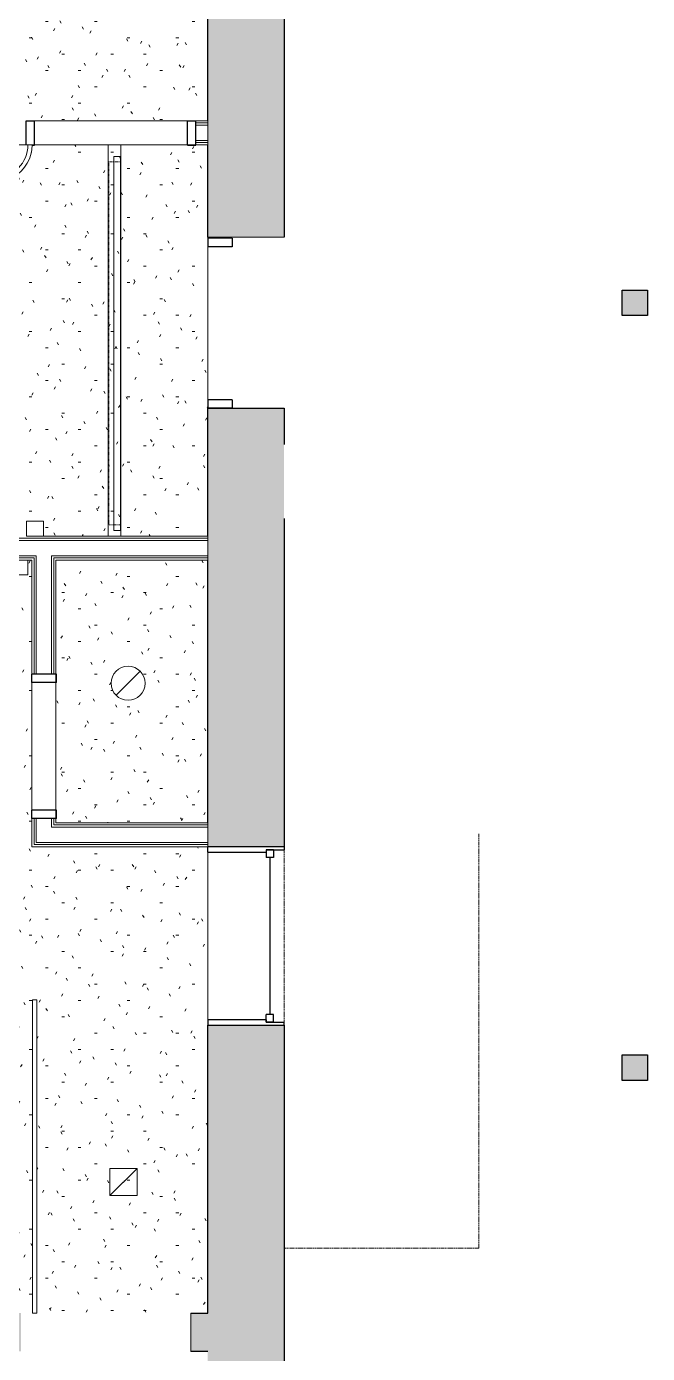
# Model space of a CAD drawing. Header units: inches. Extents: x -1041 to 1507, y -3558 to 870.
# Drawn here: x -814.7 to -668.5, y -793.4 to -481.2 of the extents above; entities that cross this region are included whole.
import ezdxf

# ---------------------------------------------------------------- set-up
doc = ezdxf.new("R2010")
doc.units = ezdxf.units.IN
doc.header["$MEASUREMENT"] = 0
doc.linetypes.add('Dash', pattern=[0.25, 0.125, -0.125])
doc.linetypes.add('Overhead 1_16_', pattern=[0.101562, 0.0625, -0.039062])
for name, color, linetype, lineweight in [('A-CLNG', 13, 'Continuous', 18), ('A-CLNG-PATT', 13, 'Continuous', 18), ('A-COLS', 52, 'Continuous', 18), ('A-DOOR', 31, 'Continuous', 18), ('A-DOOR-FRAM', 31, 'Continuous', 30), ('A-GLAZ', 151, 'Continuous', 18), ('A-GLAZ-CURT', 52, 'Continuous', 9), ('A-WALL', 113, 'Continuous', 18), ('A-WALL-PATT', 111, 'Continuous', 18), ('E-LITE-EQPM', 33, 'Continuous', 9), ('E-LITE-EQPM-HDLN', 30, 'Dash', 9), ('I-WALL', 2, 'Continuous', 18), ('S-STRS-MBND', 31, 'Continuous', 18)]:
    doc.layers.add(name, color=color, linetype=linetype, lineweight=lineweight)
pattern_1 = [(0, (0, 0), (15.36, 3.84), [0.634, -10.886, 0.634, -10.886, -61.44]), (0, (0, 0), (15.36, 3.84), [-23.04, 0.634, -22.406, 0.634, -10.886, -26.88]), (0, (0, 0), (15.36, 3.84), [-57.6, 0.634, -7.046, 0.634, -18.566]), (120, (5.76, 1.92), (-11.005538, 11.38215), [0.634, -10.886, 0.634, -10.886, -61.44]), (120, (5.76, 1.92), (-11.005538, 11.38215), [-23.04, 0.634, -22.406, 0.634, -10.886, -26.88]), (120, (5.76, 1.92), (-11.005538, 11.38215), [-57.6, 0.634, -7.046, 0.634, -18.566]), (240, (7.68, 9.6), (-4.354462, -15.22215), [0.634, -10.886, 0.634, -10.886, -61.44]), (240, (7.68, 9.6), (-4.354462, -15.22215), [-23.04, 0.634, -22.406, 0.634, -10.886, -26.88]), (240, (7.68, 9.6), (-4.354462, -15.22215), [-57.6, 0.634, -7.046, 0.634, -18.566])]

# ---------------------------------------------------------------- blocks, each defined once
blk = doc.blocks.new('Double Hung - balcony windows 3_ 6_-6827319-1st Floor RCP')
at = {"layer": 'A-GLAZ', "color": 8, "lineweight": 30}
for p, q in [((-21, 9), (-20.25, 9)), ((-20.25, 4.75), (-20.25, 9)), ((-20.25, 6.5), (-20.25, 4.75)), ((-20.25, 6.5), (-18.5, 6.5)), ((-18.5, 6.5), (-18.5, 4.75)), ((18.5, 6.5), (18.5, 4.75)), ((20.25, 6.5), (18.5, 6.5)), ((20.25, 4.75), (20.25, 9)), ((21, 9), (20.25, 9)), ((20.25, 6.5), (20.25, 4.75)), ((-20.25, 4.75), (-18.5, 4.75)), ((-20.25, 4.75), (-19.75, 4.75)), ((-19.75, -9), (-19.75, 4.75)), ((-18.5, 5.625), (18.5, 5.625)), ((20.25, 4.75), (18.5, 4.75)), ((19.75, 4.75), (20.25, 4.75)), ((19.75, 4.75), (19.75, -9)), ((-19.75, -9), (-21, -9)), ((19.75, -9), (21, -9))]:
    blk.add_line(p, q, dxfattribs=at)
blk = doc.blocks.new('Single Flush - D1 3_ X 8_-8249534-1st Floor RCP')
at = {"layer": 'A-DOOR-FRAM'}
for p, q in [((-20, -2.81), (-20, 2.81)), ((-20, 2.81), (-18, 2.81)), ((-18, -2.94), (-18, 2.81)), ((18, -2.94), (18, 2.81)), ((18, 2.81), (20, 2.81)), ((20, -2.94), (20, 2.81)), ((-18.57, -2.94), (-18, -2.94)), ((18, -2.94), (20, -2.94))]:
    blk.add_line(p, q, dxfattribs=at)
blk = doc.blocks.new('Single Flush - D9 - 3_ X 7_3_-8257586-1st Floor RCP')
at = {"layer": 'A-DOOR-FRAM'}
for p, q in [((-20, -3.25), (-20, -9)), ((-20, -3.25), (-18, -3.25)), ((-18, -3.25), (-18, -9)), ((18.000004, -3.25), (18.000004, -9)), ((18.000004, -3.25), (20.000004, -3.25)), ((20.000004, -3.25), (20.000004, -9)), ((-20, -9), (-18, -9)), ((18.000004, -9), (20.000004, -9))]:
    blk.add_line(p, q, dxfattribs=at)
blk = doc.blocks.new('System Panel - Glazed-7062502-1st Floor RCP')
at = {"layer": 'A-GLAZ-CURT', "lineweight": 18}
for p, q in [((-36.87, 0.75), (-36.87, 1.75)), ((-36.87, 1.75), (36.87, 1.75)), ((36.87, 0.75), (-36.87, 0.75)), ((36.87, 1.75), (36.87, 0.75))]:
    blk.add_line(p, q, dxfattribs=at)
blk = doc.blocks.new('Single Flush - D2 2_6_ X 8_-8253025-1st Floor RCP')
at = {"layer": 'A-DOOR-FRAM'}
for p, q in [((-17, -2.9375), (-17, 2.8125)), ((-17, 2.8125), (-15, 2.8125)), ((-15, -2.9375), (-15, 2.8125)), ((15.000004, -2.9375), (15.000004, 2.8125)), ((15.000004, 2.8125), (17.000004, 2.8125)), ((17.000004, -2.9375), (17.000004, 2.8125)), ((-17, -2.9375), (-15, -2.9375)), ((15.000004, -2.9375), (17.000004, -2.9375))]:
    blk.add_line(p, q, dxfattribs=at)
blk = doc.blocks.new('Sconce Light - Uplight - LIGHT W ROOM NUMBER-7126174-1st Floor RCP')
at = {"layer": 'E-LITE-EQPM'}
blk.add_line((-8.71, 2.81), (8.71, 2.81), dxfattribs=at)
for radius, start in [(8.71, 360), (7.71, 0), (2.68, 0)]:
    blk.add_arc((0, 2.81), radius, start, 180, dxfattribs=at)
blk = doc.blocks.new('Lighting-Linear-Cove-Cooper-Ametrix-LC32-LED1 - Lighting-Linear-Cove-Cooper-Ametrix-LC32-LED 7_ 4_-7135394-1st Floor RCP')
at = {"layer": 'E-LITE-EQPM'}
for p, q in [((-44, -1.37), (-44, 0.16)), ((-44, 0.16), (44, 0.16)), ((44, 0.16), (44, -1.37)), ((44, -1.37), (-44, -1.37))]:
    blk.add_line(p, q, dxfattribs=at)
at = {"layer": 'E-LITE-EQPM-HDLN'}
for p, q in [((42.71, 1.37), (-42.71, 1.37)), ((-42.71, 1.37), (-42.71, -1.37)), ((42.71, -1.37), (42.71, 1.37))]:
    blk.add_line(p, q, dxfattribs=at)
blk = doc.blocks.new('Sconce Light - Sphere - CORRIDOR-7960177-1st Floor RCP')
at = {"layer": 'E-LITE-EQPM'}
for p, q in [((0, -2.8125), (-2, -2.8125)), ((-2, -2.8125), (-2, -6.3125)), ((2, -2.8125), (0, -2.8125)), ((2, -2.8125), (2, -6.3125)), ((-2, -6.3125), (0, -6.3125)), ((0, -6.3125), (2, -6.3125))]:
    blk.add_line(p, q, dxfattribs=at)
blk = doc.blocks.new('L-Recessed Square Downlight - 6_-V6-1st Floor RCP')
at = {"layer": 'E-LITE-EQPM'}
for p, q in [((-3.1875, -3.1875), (-3.1875, 3.1875)), ((-3.1875, 3.1875), (3.1875, 3.1875)), ((-3.1875, 3.1875), (3.1875, -3.1875)), ((3.1875, 3.1875), (3.1875, -3.1875)), ((3.1875, -3.1875), (-3.1875, -3.1875))]:
    blk.add_line(p, q, dxfattribs=at)
blk = doc.blocks.new('L-Recessed Circular - Downlight - 8_ -  BATHROOM-7346402-1st Floor RCP')
at = {"layer": 'E-LITE-EQPM'}
for q in [(-2.83, -2.83), (2.83, 2.83)]:
    blk.add_line((0, 0), q, dxfattribs=at)
for start, end in [(360, 180), (180, 360)]:
    blk.add_arc((0, 0), 4, start, end, dxfattribs=at)
blk = doc.blocks.new('Sconce Light - Sphere - 60W - 120V-7960182-1st Floor RCP')
at = {"layer": 'E-LITE-EQPM'}
for p, q in [((0, 6.3125), (-2, 6.3125)), ((-2, 6.3125), (-2, 2.8125)), ((2, 6.3125), (0, 6.3125)), ((2, 6.3125), (2, 2.8125)), ((-2, 2.8125), (0, 2.8125)), ((0, 2.8125), (2, 2.8125))]:
    blk.add_line(p, q, dxfattribs=at)

msp = doc.modelspace()

# ---------------------------------------------------------------- hatches: boundary and pattern name
at = {"layer": 'A-CLNG-PATT'}
h = msp.add_hatch(dxfattribs=at)
h.set_pattern_fill('FP_3', color=256, style=0, pattern_type=2)
h.set_pattern_definition(pattern_1)
h.paths.add_polyline_path([(-859.63, -503.36), (-772.04, -503.36), (-772.04, -446.42), (-778.04, -446.42), (-778.04, -443.48), (-818.04, -443.48), (-818.04, -446.42), (-859.38, -446.42), (-859.38, -443.48), (-859.63, -443.48), (-859.63, -472.04)], flags=0)
h.paths.add_polyline_path([(-816.42, -476.48), (-817.19, -476.38), (-817.92, -476.08), (-818.54, -475.6), (-819.02, -474.98), (-819.32, -474.26), (-819.42, -473.48), (-819.32, -472.7), (-819.02, -471.98), (-818.54, -471.36), (-817.92, -470.88), (-817.19, -470.58), (-816.42, -470.48), (-815.64, -470.58), (-814.92, -470.88), (-814.3, -471.36), (-813.8, -472.04), (-813.52, -472.7), (-813.42, -473.48), (-813.52, -474.26), (-813.82, -474.98), (-814.3, -475.6), (-814.92, -476.08), (-815.64, -476.38)], flags=0)
h = msp.add_hatch(dxfattribs=at)
h.set_pattern_fill('FP_3', color=256, style=0, pattern_type=2)
h.set_pattern_definition(pattern_1)
h.paths.add_polyline_path([(-792.33, -601.09), (-772.04, -601.09), (-772.04, -508.99), (-792.46, -508.99), (-792.46, -601.09)], flags=0)
h.paths.add_polyline_path([(-830.08, -601.09), (-814.7, -601.09), (-814.7, -597.59), (-810.7, -597.59), (-810.7, -601.09), (-795.46, -601.09), (-795.46, -508.99), (-813.37, -508.99), (-813.62, -511.01), (-814.23, -512.77), (-815.27, -514.42), (-816.65, -515.8), (-818.3, -516.84), (-820.14, -517.48), (-822.08, -517.7), (-824.02, -517.48), (-825.86, -516.84), (-827.51, -515.8), (-828.89, -514.42), (-829.92, -512.77), (-830.08, -512.33), (-830.08, -538.91), (-828.14, -539.12), (-826.3, -539.77), (-824.65, -540.81), (-823.27, -542.18), (-822.23, -543.84), (-821.59, -545.68), (-821.37, -547.61), (-821.59, -549.55), (-822.23, -551.39), (-823.27, -553.04), (-824.65, -554.42), (-826.3, -555.46), (-828.14, -556.1), (-830.08, -556.32), (-830.08, -598.47)], flags=0)
h.paths.add_polyline_path([(-773.13, -598.82), (-780.5, -598.82), (-780.5, -594.41), (-773.13, -594.41)], flags=0)
h.paths.add_polyline_path([(-782.49, -598.19), (-782.49, -595.07), (-780.67, -596.63)], flags=0)
h.paths.add_polyline_path([(-821.96, -522.2), (-829.33, -522.2), (-829.33, -517.78), (-821.96, -517.78), (-821.96, -518.62)], flags=0)
h.paths.add_polyline_path([(-819.97, -521.53), (-821.79, -519.97), (-819.97, -518.42)], flags=0)
h = msp.add_hatch(dxfattribs=at)
h.set_pattern_fill('FP_3', color=256, style=0, pattern_type=2)
h.set_pattern_definition(pattern_1)
h.paths.add_polyline_path([(-792.46, -601.09), (-792.46, -508.99), (-795.46, -508.99), (-795.46, -601.09)], flags=0)
h = msp.add_hatch(dxfattribs=at)
h.set_pattern_fill('FP_3', color=256, style=0, pattern_type=2)
h.set_pattern_definition(pattern_1)
h.paths.add_polyline_path([(-778.46, -783.93), (-772.04, -783.93), (-772.04, -674.19), (-813.42, -674.19), (-813.42, -606.72), (-814.42, -606.72), (-814.42, -610.22), (-818.42, -610.22), (-818.42, -606.72), (-819.18, -606.72), (-819.18, -608.72), (-856.94, -608.72), (-856.94, -606.72), (-857.81, -606.72), (-857.81, -610.22), (-861.81, -610.22), (-861.81, -606.72), (-862.81, -606.72), (-862.81, -715.72), (-868.44, -715.72), (-868.44, -755.72), (-862.81, -755.72), (-862.81, -783.93), (-861.81, -783.93), (-861.81, -780.43), (-857.81, -780.43), (-857.81, -783.93), (-818.54, -783.93), (-818.54, -780.43), (-814.54, -780.43), (-814.54, -783.93), (-813.29, -783.93), (-813.29, -710.19), (-812.29, -710.19), (-812.29, -783.93), (-808.36, -783.93)], flags=0)
h.paths.add_polyline_path([(-857.13, -783.9), (-857.14, -783.9), (-857.13, -781.9), (-819.31, -781.9), (-819.31, -783.9)], flags=0)
h.paths.add_polyline_path([(-838.43, -781.06), (-840.54, -780.83), (-842.55, -780.12), (-844.35, -778.99), (-845.85, -777.49), (-846.99, -775.69), (-847.69, -773.68), (-847.93, -771.56), (-847.69, -769.45), (-846.99, -767.44), (-845.85, -765.64), (-844.35, -764.14), (-842.55, -763.01), (-840.54, -762.3), (-838.43, -762.06), (-836.31, -762.3), (-834.31, -763.01), (-832.5, -764.14), (-831, -765.64), (-829.87, -767.44), (-829.17, -769.45), (-828.93, -771.56), (-829.17, -773.68), (-829.87, -775.69), (-831, -777.49), (-832.5, -778.99), (-834.31, -780.12), (-836.31, -780.83)], flags=0)
h.paths.add_polyline_path([(-844.96, -729.03), (-846, -728.89), (-846.96, -728.49), (-847.79, -727.86), (-848.43, -727.03), (-848.83, -726.07), (-848.96, -725.03), (-848.83, -723.99), (-848.43, -723.03), (-847.79, -722.2), (-846.96, -721.57), (-846, -721.17), (-844.96, -721.03), (-843.93, -721.17), (-842.96, -721.57), (-842.13, -722.2), (-841.5, -723.03), (-841.1, -723.99), (-840.96, -725.03), (-841.1, -726.07), (-841.5, -727.03), (-842.13, -727.86), (-842.96, -728.49), (-843.93, -728.89)], flags=0)
h.paths.add_polyline_path([(-844.96, -678.19), (-846, -678.05), (-846.96, -677.65), (-847.79, -677.01), (-848.43, -676.19), (-848.83, -675.22), (-848.96, -674.19), (-848.83, -673.15), (-848.43, -672.19), (-847.79, -671.36), (-846.96, -670.72), (-846, -670.32), (-844.96, -670.19), (-843.93, -670.32), (-842.96, -670.72), (-842.13, -671.36), (-841.5, -672.19), (-841.1, -673.15), (-840.96, -674.19), (-841.1, -675.22), (-841.5, -676.19), (-842.13, -677.01), (-842.96, -677.65), (-843.93, -678.05)], flags=0)
h.paths.add_polyline_path([(-778.17, -674.81), (-813.67, -674.81), (-813.67, -674.44), (-778.17, -674.44)], flags=0)
h.paths.add_polyline_path([(-838.43, -629.42), (-840.54, -629.18), (-842.55, -628.48), (-844.35, -627.35), (-845.85, -625.84), (-846.99, -624.04), (-847.69, -622.03), (-847.93, -619.92), (-847.69, -617.81), (-846.99, -615.8), (-845.85, -614), (-844.35, -612.49), (-842.55, -611.36), (-840.54, -610.66), (-838.43, -610.42), (-836.31, -610.66), (-834.31, -611.36), (-832.5, -612.49), (-831, -614), (-829.87, -615.8), (-829.17, -617.81), (-828.93, -619.92), (-829.17, -622.03), (-829.87, -624.04), (-831, -625.84), (-832.5, -627.35), (-834.31, -628.48), (-836.31, -629.18)], flags=0)
h = msp.add_hatch(dxfattribs=at)
h.set_pattern_fill('FP_3', color=256, style=0, pattern_type=2)
h.set_pattern_definition(pattern_1)
h.paths.add_polyline_path([(-772.04, -668.56), (-772.04, -606.72), (-807.79, -606.72), (-807.79, -668.56)], flags=0)
h.paths.add_polyline_path([(-790.79, -639.72), (-791.83, -639.58), (-792.79, -639.18), (-793.62, -638.55), (-794.26, -637.72), (-794.66, -636.75), (-794.79, -635.72), (-794.66, -634.68), (-794.26, -633.72), (-793.62, -632.89), (-792.79, -632.25), (-791.83, -631.86), (-790.79, -631.72), (-789.76, -631.86), (-788.79, -632.25), (-787.96, -632.89), (-787.33, -633.72), (-786.93, -634.68), (-786.79, -635.72), (-786.93, -636.75), (-787.33, -637.72), (-787.96, -638.55), (-788.79, -639.18), (-789.76, -639.58)], flags=0)
at = {"layer": 'A-COLS'}
for points in [[(-668.48, -549.19), (-668.48, -543.19), (-674.48, -543.19), (-674.48, -549.19)], [(-668.48, -729.19), (-668.48, -723.19), (-674.48, -723.19), (-674.48, -729.19)]]:
    msp.add_hatch(color=250, dxfattribs=at).paths.add_polyline_path(points, flags=0)
at = {"layer": 'A-WALL-PATT', "lineweight": 9}
h = msp.add_hatch(color=7, dxfattribs=at)
h.paths.add_polyline_path([(-754.04, -1262.19), (-754.04, -1160.48), (-772.04, -1160.48), (-772.04, -1262.19), (-759.58, -1262.19)], flags=0)
h.paths.add_polyline_path([(-754.04, -1120.48), (-754.04, -1093.3), (-772.04, -1093.3), (-772.04, -1120.48), (-759.58, -1120.48)], flags=0)
h.paths.add_polyline_path([(-754.04, -1053.3), (-754.04, -1004.19), (-772.04, -1004.19), (-772.04, -1053.3), (-759.58, -1053.3)], flags=0)
h.paths.add_polyline_path([(-754.04, -962.19), (-754.04, -860.19), (-772.04, -860.19), (-772.04, -962.19), (-759.58, -962.19)], flags=0)
h.paths.add_polyline_path([(-759.58, -818.19), (-754.04, -818.19), (-754.04, -716.19), (-772.04, -716.19), (-772.04, -818.19)], flags=0)
h.paths.add_polyline_path([(-759.58, -674.19), (-754.04, -674.19), (-754.04, -571), (-772.04, -571), (-772.04, -674.19)], flags=0)
h.paths.add_polyline_path([(-754.04, -530.75), (-754.04, -428.19), (-772.04, -428.19), (-772.04, -530.75), (-759.58, -530.75)], flags=0)
h.paths.add_polyline_path([(-772.04, -386.19), (-754.04, -386.19), (-754.04, -278.19), (-772.04, -278.19), (-772.04, -369.43)], flags=0)
h.paths.add_polyline_path([(-754.04, -236.19), (-754.04, -129.09), (-772.04, -129.09), (-772.04, -236.19), (-759.58, -236.19)], flags=0)
h.paths.add_polyline_path([(-759.58, -88.75), (-754.04, -88.75), (-754.04, 16.25), (-772.04, 16.25), (-772.04, -88.75)], flags=0)
h = msp.add_hatch(color=7, dxfattribs=at)
h.paths.add_polyline_path([(-776.04, -792.93), (-772.04, -792.93), (-772.04, -783.93), (-776.04, -783.93)], flags=0)
h.paths.add_polyline_path([(-857.13, -792.93), (-816.04, -792.93), (-816.04, -783.93), (-1017.06, -783.93), (-1017.06, -792.93), (-859.81, -792.93)], flags=0)

# ---------------------------------------------------------------- linework, layer by layer
at = {"layer": 'A-CLNG'}
for p, q in [((-774.81, -503.36), (-814.81, -503.36)), ((-813.37, -508.99), (-774.81, -508.99)), ((-795.46, -508.99), (-795.46, -601.09)), ((-792.46, -601.09), (-792.46, -508.99)), ((-772.04, -530.75), (-772.04, -571)), ((-813.42, -633.56), (-813.42, -667.56)), ((-807.79, -667.56), (-807.79, -633.56)), ((-772.04, -674.19), (-772.04, -716.19))]:
    msp.add_line(p, q, dxfattribs=at)
for start, end in [(0, 180), (180, 0)]:
    msp.add_arc((-790.79, -635.72), 4, start, end, dxfattribs=at)
at = {"layer": 'A-COLS', "color": 8, "lineweight": 30}
for p, q in [((-674.48, -549.19), (-674.48, -543.19)), ((-674.48, -543.19), (-668.48, -543.19)), ((-668.48, -543.19), (-668.48, -549.19)), ((-668.48, -549.19), (-674.48, -549.19)), ((-674.48, -729.19), (-674.48, -723.19)), ((-674.48, -723.19), (-668.48, -723.19)), ((-668.48, -723.19), (-668.48, -729.19)), ((-668.48, -729.19), (-674.48, -729.19))]:
    msp.add_line(p, q, dxfattribs=at)
at = {"layer": 'A-WALL', "color": 8, "lineweight": 30}
for p, q in [((-754.04, -428.19), (-754.04, -530.75)), ((-772.04, -503.36), (-772.04, -446.42)), ((-772.04, -530.75), (-772.04, -508.99)), ((-772.04, -601.09), (-772.04, -571)), ((-772.04, -571), (-754.04, -571)), ((-754.04, -571), (-754.04, -579.5)), ((-754.04, -596.92), (-754.04, -674.19)), ((-772.04, -668.56), (-772.04, -606.72)), ((-754.04, -674.19), (-772.04, -674.19)), ((-772.04, -783.93), (-772.04, -716.19)), ((-772.04, -716.19), (-754.04, -716.19)), ((-754.04, -716.19), (-754.04, -818.19)), ((-776.04, -783.93), (-772.04, -783.93)), ((-772.04, -792.93), (-776.04, -792.93))]:
    msp.add_line(p, q, dxfattribs=at)
at = {"layer": 'A-WALL'}
for p, q in [((-772.04, -503.86), (-774.81, -503.86)), ((-772.04, -504.36), (-774.81, -504.36)), ((-772.04, -503.36), (-772.04, -508.99)), ((-772.04, -507.99), (-774.81, -507.99)), ((-772.04, -508.49), (-774.81, -508.49)), ((-831.08, -602.09), (-772.04, -602.09)), ((-830.58, -601.59), (-772.04, -601.59)), ((-772.04, -601.09), (-772.04, -606.72)), ((-863.81, -605.72), (-812.42, -605.72)), ((-812.42, -633.56), (-812.42, -605.72)), ((-808.79, -605.72), (-772.04, -605.72)), ((-808.79, -633.56), (-808.79, -605.72)), ((-863.31, -606.22), (-812.92, -606.22)), ((-812.92, -633.56), (-812.92, -606.22)), ((-808.29, -606.22), (-772.04, -606.22)), ((-808.29, -633.56), (-808.29, -606.22)), ((-812.92, -667.56), (-812.92, -673.69)), ((-812.42, -667.56), (-812.42, -673.19)), ((-808.79, -669.56), (-808.79, -667.56)), ((-808.29, -669.06), (-808.29, -667.56)), ((-772.04, -669.56), (-808.79, -669.56)), ((-772.04, -669.06), (-808.29, -669.06)), ((-772.04, -668.56), (-772.04, -674.19)), ((-772.04, -673.69), (-812.92, -673.69)), ((-772.04, -673.19), (-812.42, -673.19))]:
    msp.add_line(p, q, dxfattribs=at)
at = {"layer": 'A-WALL', "lineweight": 9}
for p, q in [((-754.04, -530.75), (-772.04, -530.75)), ((-776.04, -792.93), (-776.04, -783.93))]:
    msp.add_line(p, q, dxfattribs=at)
at = {"layer": 'I-WALL'}
for p, q in [((-774.81, -503.36), (-772.04, -503.36)), ((-774.81, -508.99), (-774.81, -503.36)), ((-772.04, -508.99), (-774.81, -508.99)), ((-810.7, -601.09), (-772.04, -601.09)), ((-813.42, -606.72), (-814.42, -606.72)), ((-813.42, -633.56), (-813.42, -606.72)), ((-772.04, -606.72), (-807.79, -606.72)), ((-807.79, -606.72), (-807.79, -633.56)), ((-807.79, -633.56), (-813.42, -633.56)), ((-813.42, -674.19), (-813.42, -667.56)), ((-813.42, -667.56), (-807.79, -667.56)), ((-807.79, -667.56), (-807.79, -668.56)), ((-807.79, -668.56), (-772.04, -668.56)), ((-772.04, -674.19), (-813.42, -674.19))]:
    msp.add_line(p, q, dxfattribs=at)
at = {"layer": 'S-STRS-MBND', "linetype": 'Overhead 1_16_', "lineweight": 9}
for p, q in [((-708.17, -768.63), (-708.17, -671.08)), ((-754.04, -716.19), (-754.04, -674.19)), ((-754.04, -768.63), (-754.04, -716.44)), ((-754.04, -768.63), (-708.17, -768.63))]:
    msp.add_line(p, q, dxfattribs=at)

# ---------------------------------------------------------------- block references
at = {"layer": 'A-DOOR'}
msp.add_blockref('Single Flush - D1 3_ X 8_-8249534-1st Floor RCP', (-794.81, -506.18), dxfattribs=at)
for name, p, rotation in [('Single Flush - D9 - 3_ X 7_3_-8257586-1st Floor RCP', (-763.04, -551), 269.9999999999999), ('Single Flush - D2 2_6_ X 8_-8253025-1st Floor RCP', (-810.61, -650.56), 89.99999999999986)]:
    msp.add_blockref(name, p, dxfattribs=dict(at, rotation=rotation))
at = {"layer": 'A-GLAZ', "rotation": 269.9999999999999}
msp.add_blockref('Double Hung - balcony windows 3_ 6_-6827319-1st Floor RCP', (-763.04, -695.19), dxfattribs=at)
at = {"layer": 'A-GLAZ-CURT', "rotation": 269.9999999999999}
msp.add_blockref('System Panel - Glazed-7062502-1st Floor RCP', (-814.04, -747.06), dxfattribs=at)
at = {"layer": 'E-LITE-EQPM', "rotation": 180}
for name, p in [('Sconce Light - Uplight - LIGHT W ROOM NUMBER-7126174-1st Floor RCP', (-822.08, -506.18)), ('Sconce Light - Sphere - CORRIDOR-7960177-1st Floor RCP', (-812.7, -603.91)), ('Sconce Light - Sphere - 60W - 120V-7960182-1st Floor RCP', (-816.42, -603.91))]:
    msp.add_blockref(name, p, dxfattribs=at)
at = {"layer": 'E-LITE-EQPM', "extrusion": (0, 0, -1)}
for name, p, rotation in [('Lighting-Linear-Cove-Cooper-Ametrix-LC32-LED1 - Lighting-Linear-Cove-Cooper-Ametrix-LC32-LED 7_ 4_-7135394-1st Floor RCP', (793.96, -555.74), 270.0000000000003), ('L-Recessed Square Downlight - 6_-V6-1st Floor RCP', (791.86, -753.05), 180)]:
    msp.add_blockref(name, p, dxfattribs=dict(at, rotation=rotation))
at = {"layer": 'E-LITE-EQPM'}
msp.add_blockref('L-Recessed Circular - Downlight - 8_ -  BATHROOM-7346402-1st Floor RCP', (-790.79, -635.72), dxfattribs=at)

doc.saveas('drawing.dxf')
